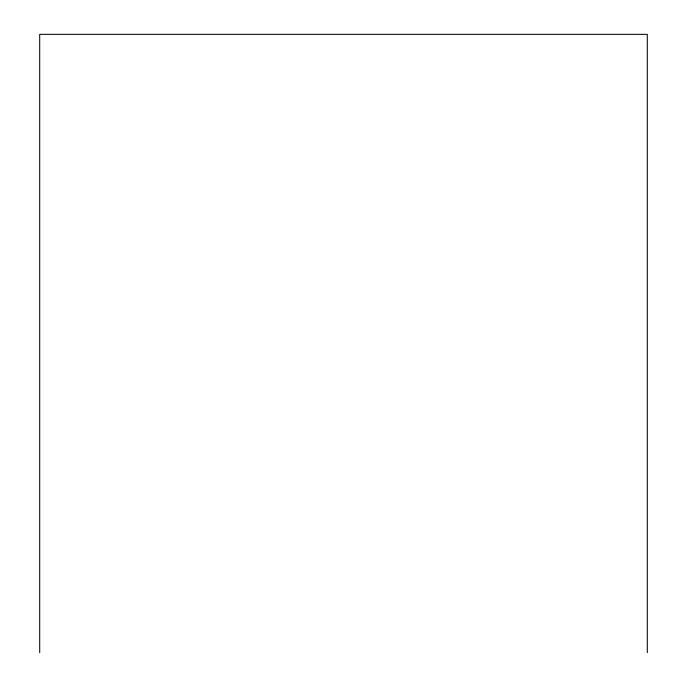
<?xml version="1.0" encoding="UTF-8"?>
<svg xmlns="http://www.w3.org/2000/svg" width="687" height="687" viewBox="0 0 687 687"><rect width="100%" height="100%" fill="white"/><g stroke="black" fill="none" stroke-linecap="round" stroke-linejoin="round"><path stroke-width="1.03" d="M647.3 652.65L647.3 34.35L39.7 34.35L39.7 652.65"/></g></svg>
